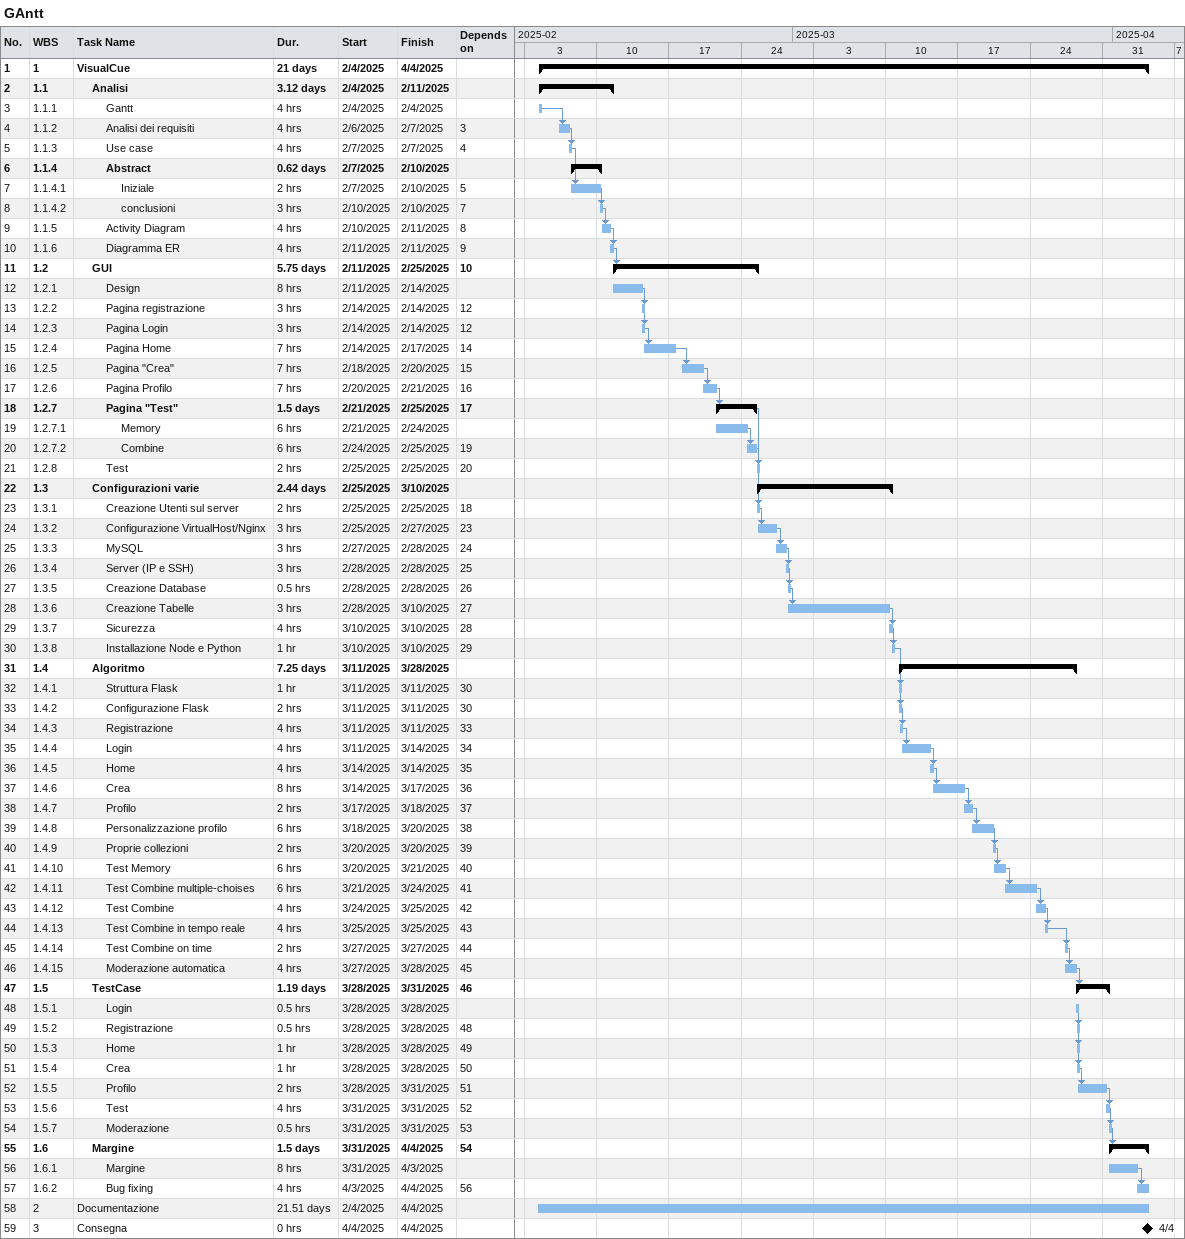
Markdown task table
GAntt

| ID | WBS | Task | Duration | Start | Finish | Predecessors |
|---|---|---|---|---|---|---|
| 1 | 1 | **VisualCue** | 21d | 2025-02-04 | 2025-04-04 |  |
| 2 | 1.1 | **Analisi** | 3.12d | 2025-02-04 | 2025-02-11 |  |
| 3 | 1.1.1 | Gantt | 4h | 2025-02-04 | 2025-02-04 |  |
| 4 | 1.1.2 | Analisi dei requisiti | 4h | 2025-02-06 | 2025-02-07 | 3 |
| 5 | 1.1.3 | Use case | 4h | 2025-02-07 | 2025-02-07 | 4 |
| 6 | 1.1.4 | **Abstract** | 0.62d | 2025-02-07 | 2025-02-10 |  |
| 7 | 1.1.4.1 | Iniziale | 2h | 2025-02-07 | 2025-02-10 | 5 |
| 8 | 1.1.4.2 | conclusioni | 3h | 2025-02-10 | 2025-02-10 | 7 |
| 9 | 1.1.5 | Activity Diagram | 4h | 2025-02-10 | 2025-02-11 | 8 |
| 10 | 1.1.6 | Diagramma ER | 4h | 2025-02-11 | 2025-02-11 | 9 |
| 11 | 1.2 | **GUI** | 5.75d | 2025-02-11 | 2025-02-25 | 10 |
| 12 | 1.2.1 | Design | 8h | 2025-02-11 | 2025-02-14 |  |
| 13 | 1.2.2 | Pagina registrazione | 3h | 2025-02-14 | 2025-02-14 | 12 |
| 14 | 1.2.3 | Pagina Login | 3h | 2025-02-14 | 2025-02-14 | 12 |
| 15 | 1.2.4 | Pagina Home | 7h | 2025-02-14 | 2025-02-17 | 14 |
| 16 | 1.2.5 | Pagina "Crea" | 7h | 2025-02-18 | 2025-02-20 | 15 |
| 17 | 1.2.6 | Pagina Profilo | 7h | 2025-02-20 | 2025-02-21 | 16 |
| 18 | 1.2.7 | **Pagina "Test"** | 1.5d | 2025-02-21 | 2025-02-25 | 17 |
| 19 | 1.2.7.1 | Memory | 6h | 2025-02-21 | 2025-02-24 |  |
| 20 | 1.2.7.2 | Combine | 6h | 2025-02-24 | 2025-02-25 | 19 |
| 21 | 1.2.8 | Test | 2h | 2025-02-25 | 2025-02-25 | 20 |
| 22 | 1.3 | **Configurazioni varie** | 2.44d | 2025-02-25 | 2025-03-10 |  |
| 23 | 1.3.1 | Creazione Utenti sul server | 2h | 2025-02-25 | 2025-02-25 | 18 |
| 24 | 1.3.2 | Configurazione VirtualHost/Nginx | 3h | 2025-02-25 | 2025-02-27 | 23 |
| 25 | 1.3.3 | MySQL | 3h | 2025-02-27 | 2025-02-28 | 24 |
| 26 | 1.3.4 | Server (IP e SSH) | 3h | 2025-02-28 | 2025-02-28 | 25 |
| 27 | 1.3.5 | Creazione Database | 0.5h | 2025-02-28 | 2025-02-28 | 26 |
| 28 | 1.3.6 | Creazione Tabelle | 3h | 2025-02-28 | 2025-03-10 | 27 |
| 29 | 1.3.7 | Sicurezza | 4h | 2025-03-10 | 2025-03-10 | 28 |
| 30 | 1.3.8 | Installazione Node e Python | 1h | 2025-03-10 | 2025-03-10 | 29 |
| 31 | 1.4 | **Algoritmo** | 7.25d | 2025-03-11 | 2025-03-28 |  |
| 32 | 1.4.1 | Struttura Flask | 1h | 2025-03-11 | 2025-03-11 | 30 |
| 33 | 1.4.2 | Configurazione Flask | 2h | 2025-03-11 | 2025-03-11 | 30 |
| 34 | 1.4.3 | Registrazione | 4h | 2025-03-11 | 2025-03-11 | 33 |
| 35 | 1.4.4 | Login | 4h | 2025-03-11 | 2025-03-14 | 34 |
| 36 | 1.4.5 | Home | 4h | 2025-03-14 | 2025-03-14 | 35 |
| 37 | 1.4.6 | Crea | 8h | 2025-03-14 | 2025-03-17 | 36 |
| 38 | 1.4.7 | Profilo | 2h | 2025-03-17 | 2025-03-18 | 37 |
| 39 | 1.4.8 | Personalizzazione profilo | 6h | 2025-03-18 | 2025-03-20 | 38 |
| 40 | 1.4.9 | Proprie collezioni | 2h | 2025-03-20 | 2025-03-20 | 39 |
| 41 | 1.4.10 | Test Memory | 6h | 2025-03-20 | 2025-03-21 | 40 |
| 42 | 1.4.11 | Test Combine multiple-choises | 6h | 2025-03-21 | 2025-03-24 | 41 |
| 43 | 1.4.12 | Test Combine | 4h | 2025-03-24 | 2025-03-25 | 42 |
| 44 | 1.4.13 | Test Combine in tempo reale | 4h | 2025-03-25 | 2025-03-25 | 43 |
| 45 | 1.4.14 | Test Combine on time | 2h | 2025-03-27 | 2025-03-27 | 44 |
| 46 | 1.4.15 | Moderazione automatica | 4h | 2025-03-27 | 2025-03-28 | 45 |
| 47 | 1.5 | **TestCase** | 1.19d | 2025-03-28 | 2025-03-31 | 46 |
| 48 | 1.5.1 | Login | 0.5h | 2025-03-28 | 2025-03-28 |  |
| 49 | 1.5.2 | Registrazione | 0.5h | 2025-03-28 | 2025-03-28 | 48 |
| 50 | 1.5.3 | Home | 1h | 2025-03-28 | 2025-03-28 | 49 |
| 51 | 1.5.4 | Crea | 1h | 2025-03-28 | 2025-03-28 | 50 |
| 52 | 1.5.5 | Profilo | 2h | 2025-03-28 | 2025-03-31 | 51 |
| 53 | 1.5.6 | Test | 4h | 2025-03-31 | 2025-03-31 | 52 |
| 54 | 1.5.7 | Moderazione | 0.5h | 2025-03-31 | 2025-03-31 | 53 |
| 55 | 1.6 | **Margine** | 1.5d | 2025-03-31 | 2025-04-04 | 54 |
| 56 | 1.6.1 | Margine | 8h | 2025-03-31 | 2025-04-03 |  |
| 57 | 1.6.2 | Bug fixing | 4h | 2025-04-03 | 2025-04-04 | 56 |
| 58 | 2 | Documentazione | 21.51d | 2025-02-04 | 2025-04-04 |  |
| 59 | 3 | Consegna | 0h | 2025-04-04 | 2025-04-04 |  |
